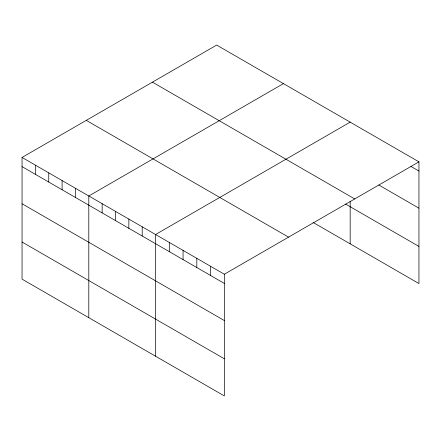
<?xml version="1.0" encoding="UTF-8"?>
<svg xmlns="http://www.w3.org/2000/svg" width="441" height="441" viewBox="0 0 441 441"><rect width="100%" height="100%" fill="white"/><g stroke="black" fill="none" stroke-linecap="round" stroke-linejoin="round"><path stroke-width="0.66" d="M22.05 157.443L224.326 274.225L224.326 395.924L22.05 279.142L22.05 157.443L216.674 45.076L418.95 161.858L418.95 283.557L313.027 222.407M283.425 83.614L88.801 195.98L88.801 317.68M350.176 122.151L155.552 234.518L155.552 356.218M224.326 274.225L418.95 161.858M410.924 166.422L418.95 171.058M378.83 185.022L418.95 208.185M152.448 82.158L354.724 198.941M345.535 204.045L418.95 246.431M86.276 120.36L288.552 237.142M22.05 166.637L224.326 283.42M22.05 203.764L224.326 320.546M22.05 242.015L224.326 358.798M350.176 201.261L350.176 243.851M210.572 266.281L210.572 275.482M196.818 258.343L196.818 267.538M183.065 250.4L183.065 259.6M169.305 242.462L169.305 251.657M142.2 226.812L142.2 236.007M128.855 219.105L128.855 228.3M115.503 211.393L115.503 220.594M102.152 203.687L102.152 212.887M75.45 188.274L75.45 197.469M62.098 180.562L62.098 189.762M48.753 172.855L48.753 182.056M35.401 165.149L35.401 174.349"/></g></svg>
